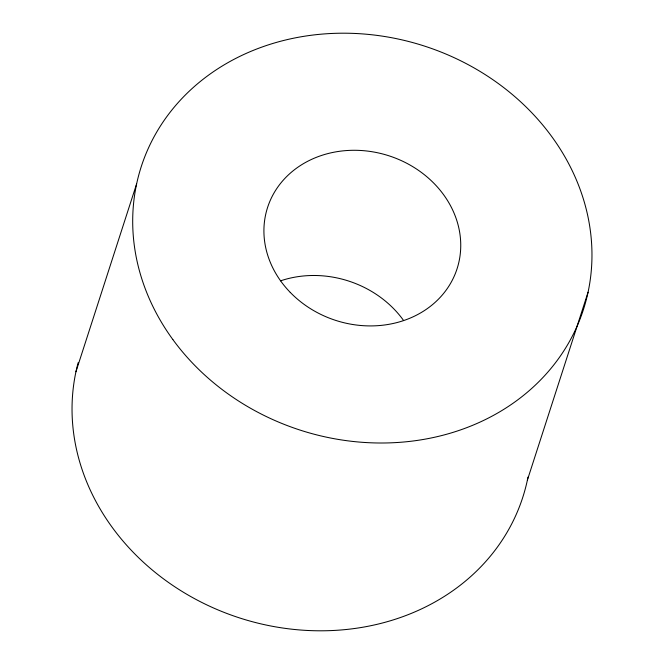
<?xml version="1.0" encoding="UTF-8"?>
<svg xmlns="http://www.w3.org/2000/svg" width="664" height="664" viewBox="0 0 664 664"><rect width="100%" height="100%" fill="white"/><g stroke="black" fill="none" stroke-linecap="round" stroke-linejoin="round"><path stroke-width="1" d="M75.945 371.749L136.601 183.953M527.399 480.047L588.055 292.251M528.005 477.084A232.35 201.831 17.9 0 1 255.955 622.658A232.35 201.831 17.9 0 1 78.128 362.735M280.582 280.831A99.575 86.494 17.9 0 1 403.322 320.131M172.856 339.553A232.35 201.831 17.9 0 0 569.43 341.553A232.35 201.831 17.9 0 0 344.699 33.2A232.35 201.831 17.9 0 0 172.856 339.553M290.268 292.409A99.575 86.494 17.9 0 0 456.409 270.713A99.575 86.494 17.9 0 0 340.308 151.184A99.575 86.494 17.9 0 0 290.268 292.409"/></g></svg>
